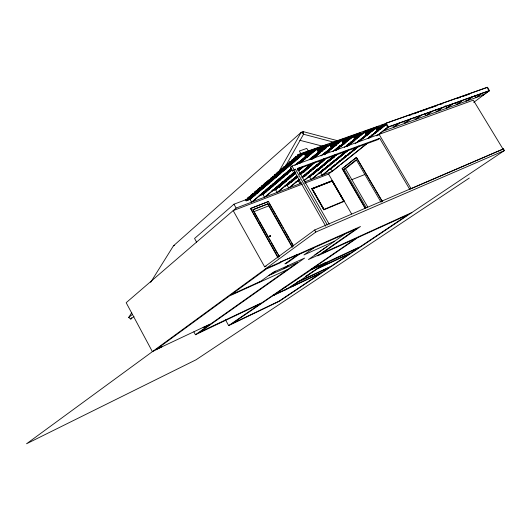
<?xml version="1.0" encoding="UTF-8"?>
<svg xmlns="http://www.w3.org/2000/svg" width="531" height="531" viewBox="0 0 531 531"><rect width="100%" height="100%" fill="white"/><g stroke="black" fill="none" stroke-linecap="round" stroke-linejoin="round"><path stroke-width="0.8" d="M270.246 236.487C270.299 234.742 269.808 237.742 269.622 236.076M269.934 236.534C268.434 235.983 271.387 236.72 269.403 236.348M269.801 236.149L270.299 235.797L270.312 236.454M270.359 236.408L270 236.222M285.22 166.661L303.546 134.243L303.247 131.628L301.216 132.305L173.451 245.833L150.631 282.366M278.304 172.595L301.216 132.305L303.546 134.243L333.972 142.248M131.761 312.573L128.688 317.492L130.805 319.085L131.681 317.684M302.013 132.723L303.247 131.628L337.643 140.722M247.871 198.952L233.959 204.209L194.558 238.465L196.57 242.116M291.207 168.533L251.601 202.165L236.122 208.072L126.166 302.697L152.397 351.661L161.889 346.836M247.705 198.727L245.561 199.822L246.132 200.837L250.021 199.364L304.767 152.941L306.5 155.955L296.723 164.252M251.754 197.884L247.858 199.357L247.287 198.342L249.431 197.24M253.486 196.397L249.59 197.871L249.019 196.855L251.17 195.747M255.232 194.904L251.329 196.37L250.758 195.355L252.915 194.246M257.807 193.092L253.081 194.87L252.504 193.848L255.438 192.448M258.756 191.89L254.84 193.357L254.263 192.335L256.433 191.226M260.529 190.37L256.612 191.837L256.035 190.815L258.205 189.7M262.314 188.844L258.391 190.31L257.814 189.282L259.991 188.166M264.106 187.31L260.183 188.77L259.599 187.742L261.783 186.627M265.912 185.764L261.982 187.231L261.398 186.195L263.582 185.073M268.547 183.912L263.788 185.677L263.203 184.642L265.394 183.52M269.549 182.657L265.606 184.118L265.022 183.076L267.219 181.954M272.204 180.779L267.438 182.545L266.847 181.502L269.051 180.374M270.876 178.801L268.686 179.923L269.277 180.965L273.226 179.511M272.728 177.208L270.531 178.336L271.129 179.378L275.908 177.619M274.593 175.608L272.39 176.737L272.987 177.785L276.943 176.332M278.815 174.726L274.852 176.179L274.255 175.13L276.465 173.995M280.7 173.113L276.731 174.566L276.133 173.511L278.344 172.376M282.592 171.493L278.622 172.94L278.025 171.885L281.012 170.471M284.497 169.867L280.527 171.314L279.923 170.252L282.14 169.117M286.415 168.227L282.432 169.668L281.828 168.612L284.058 167.471M288.34 166.581L284.357 168.022L283.746 166.96L286.76 165.533M290.278 164.922L286.289 166.362L285.678 165.294L287.915 164.152M292.223 163.256L288.233 164.69L287.623 163.621L289.866 162.473M294.181 161.577L290.191 163.017L289.574 161.942L292.601 160.515M293.789 159.101L291.539 160.256L292.156 161.324L296.152 159.891M298.137 158.198L294.134 159.632L293.51 158.55L295.774 157.395M300.128 156.492L296.119 157.926L295.501 156.844L298.541 155.41M302.132 154.78L298.117 156.207L297.499 155.125L298.203 154.521L385.765 123.477L386.349 124.473L386.747 124.154L369.337 137.814L370.061 137.549L369.49 136.573M246.132 200.837L251.442 198.534M247.858 199.357L252.358 197.359M249.59 197.871L254.92 195.567M251.329 196.37L255.849 194.373M253.081 194.87L258.431 192.561M254.84 193.357L259.38 191.359M256.612 191.837L261.975 189.527M258.391 190.31L263.768 188.001M260.183 188.77L265.56 186.461M261.982 187.231L267.372 184.914M263.788 185.677L269.19 183.361M265.606 184.118L270.193 182.106M267.438 182.545L272.854 180.228M269.277 180.965L273.877 178.954M271.129 179.378L276.558 177.062M272.987 177.785L277.6 175.768M274.852 176.179L280.302 173.856M276.731 174.566L281.364 172.548M278.622 172.94L284.092 170.624M280.527 171.314L286.003 168.991M282.432 169.668L287.921 167.345M284.357 168.022L289.853 165.699M286.289 166.362L291.791 164.033M288.233 164.69L294.592 161.643M290.191 163.017L295.707 160.687M292.156 161.324L297.685 159.001M294.134 159.632L299.67 157.302M296.119 157.926L301.668 155.596M298.117 156.207L303.679 153.877L304.767 152.941M327.381 225.031L295.409 169.216L292.548 170.995L290.43 167.292L291.964 165.977L473.313 100.153L503.043 149.138L503.441 148.872L504.45 150.538L279.485 301.183L228.662 325.583L225.496 319.828M294.864 165.426L306.5 155.955M291.406 168.765L252.417 201.853L264.498 197.247L294.891 171.705M259.148 195.906L262.931 194.472L291.944 169.92L287.331 171.606M300.274 162.864L317.359 148.826L319.071 151.793L309.951 159.453M307.834 156.877L301.489 159.579M316.974 149.145L317.359 148.826M292.548 170.995L295.409 169.216M278.158 258.132L250.552 208.451L268.44 201.528L293.537 245.88M297.426 169.575L299.325 167.975M309.108 159.758L319.071 151.793M295.09 171.925L265.314 196.928L277.122 192.421L296.889 175.987M297.625 169.801L299.53 168.201M277.122 192.421L275.576 189.7L295.249 173.225M298.422 170.564L303.5 166.316M312.387 158.869L330.335 144.226L332.028 147.147L322.848 154.773M278.908 187.277L286.528 180.898M289.7 178.243L295.415 173.458M298.588 170.803L299.862 169.741M312.56 159.108L320.18 152.736M323.983 149.543L326.525 147.419M327.793 146.357L330.335 144.226M299.438 173.863L311.558 163.787M321.003 155.928L332.028 147.147M297.048 176.219L277.912 192.122L288.711 188.001L299.457 179.146M299.603 174.095L312.361 163.488M298.024 176.305L287.178 185.312L288.711 188.001M300.579 174.188L315.261 162.001M324.195 154.587L342.223 140.005L343.902 142.885L334.683 150.479M291.141 182.365L293.059 180.779M294.333 179.724L296.252 178.131M303.274 172.31L309.022 167.544M310.296 166.482L311.578 165.42M324.341 154.833L332.645 147.95M333.919 146.888L336.475 144.771M337.756 143.709L342.223 140.005M268.44 201.528L250.32 208.643M128.688 317.492L132.524 314.319M252.776 209.851L268.009 203.831L292.163 246.53M324.102 158.829L301.98 177.062L305.816 175.575M332.844 151.627L343.902 142.885M298.966 179.896L289.488 187.708L300.028 183.68L301.303 182.644M302.132 177.288L324.262 159.061M300.028 183.68L298.508 181.018L299.776 179.976M302.312 177.892L325.775 158.59M335.287 150.764L353.819 135.883L355.485 138.73L346.219 146.29M130.805 319.085L133.998 316.463M304.973 176.04L306.241 174.991M307.515 173.949L309.414 172.389M312.586 169.781L315.122 167.69M318.295 165.088L323.372 160.913M336.057 150.485L339.86 147.352M341.134 146.31L346.205 142.142M353.819 135.883L349.378 139.534L342.389 142.029M303.845 180.567L335.612 154.607M344.393 147.432L355.485 138.73M303.964 180.799L335.745 154.846M304.489 181.98L311.146 179.438L309.633 176.803L337.026 154.455M347.221 146.144L365.189 131.841L366.835 134.655L357.536 142.189M312.925 174.447L314.837 172.887M316.111 171.845L322.483 166.648M347.34 146.39L349.252 144.83M350.526 143.788L354.987 140.151M311.146 179.438L346.896 150.465M355.199 143.742L366.835 134.655M347.015 150.711L311.889 179.153L331.676 171.599M368.341 138.379L377.966 130.646L376.326 127.858L358.956 141.578L359.693 141.312M372.696 130.792L366.417 133.44M374.76 129.126L373.864 129.849L365.368 132.883M375.935 128.177L376.326 127.858M388.738 126.922L388.035 127.181L489.449 90.642L487.511 87.237L386.216 123.119L385.035 124.068L381.125 125.455M386.203 123.238L487.551 87.303M357.336 146.895L322.051 175.257L320.551 172.648L348.469 150.067L346.132 150.923M367.598 138.644L377.966 130.646M322.782 174.978L358.717 146.111M328.589 169.608L330.78 168.778L358.81 146.264M381.052 128.728L377.202 130.5M304.721 183.215L328.57 174.082L367.074 143.343M339.355 165.705L332.273 171.354L330.78 168.778M340.643 164.676L366.397 144.127M376.698 135.903L387.643 127.168L489.449 90.642M377.972 135.226L388.38 126.922L386.216 123.119M388.752 126.942L383.714 130.958L393.624 127.38L398.675 123.378L399.372 123.126L394.314 127.128L404.702 123.378L409.766 119.395L410.45 119.15L405.385 123.132L415.547 119.462L420.625 115.499L421.302 115.254L416.224 119.216L426.161 115.625L431.245 111.689L431.922 111.444L426.831 115.386L436.555 111.875L441.653 107.952L442.303 107.72L437.205 111.636L446.724 108.198L451.828 104.302L452.458 104.076L447.354 107.972L456.673 104.607L461.778 100.724L462.401 100.505L457.297 104.381L466.417 101.089L472.132 96.994M311.79 188.697L332.247 180.673L344.194 201.362L332.147 180.746L311.79 188.697L323.903 209.805L344.194 201.362M312.188 188.897L332.194 181.044L343.809 201.163L332.094 181.117L312.188 188.897L323.956 209.42L343.809 201.163M503.043 149.138L409.706 189.282L379.685 138.292L378.085 139.553L297.314 169.25M283.74 268.739L288.373 265.414L304.588 258.099L199.842 332.121L262.38 302.484L355.87 238.459L317.578 255.876L356.301 228.888L294.619 256.387L296.544 254.893M365.175 208.417L342.123 168.685L356.407 157.388L382.366 201.408M342.123 168.685L356.633 157.302M366.224 207.681L343.969 169.343L356.235 159.685L381.066 202.271M343.969 169.343L345.515 168.752L356.493 160.11M472.139 97.007L467.028 100.87L475.968 97.638L481.079 93.801L481.683 93.582L476.572 97.425L483.27 95.003L488.971 90.947M323.956 209.42L312.281 188.824M323.903 209.805L311.889 188.618M473.705 102.39L488.985 90.96M302.411 184.098L233.175 210.608L264.637 266.814L314.664 229.996L503.441 148.872M504.45 150.538L315.826 232.04L26.55 443.763L196.052 359.786L469.311 178.038M258.936 282.552L273.339 272.204L288.087 265.639M296.55 255.524L284.941 263.867L287.331 262.799L298.96 254.455M271.029 274.494L275.715 271.135M314.113 247.698L303.938 254.94L334.649 241.167M204.541 326.738L203.134 327.733L209.772 324.6L195.441 334.742L193.875 331.855M344.964 233.939L308.425 259.553L319.589 254.475M411.087 188.671L379.088 134.336M244.492 311.312L244.837 311.405M228.662 325.583L260.967 303.453L195.441 334.742M311.989 269.084L313.018 268.567L274.082 294.878L286.8 288.871M273.983 295.263L275.742 294.061M285.18 289.972L300.161 280.58M322.483 264.597L325.291 262.865L312.155 268.971M306.181 276.054L324.414 263.661L311.232 269.794M299.066 281.284L317.405 268.819L349.922 253.645L331.311 266.117L297.254 282.087M325.311 263.456L358.916 247.612L351.502 252.583L317.107 268.633M321.574 266.549L327.919 262.241L323.439 264.325M293.57 285.977L295.05 284.974M317.963 274.461L319.456 273.458M272.768 295.369L274.666 294.473M308.226 275.098L305.298 276.618L307.529 275.576M284.092 287.616L286.003 286.72M260.701 281.284L231.124 294.725L266.323 269.005L279.903 262.951L281.815 261.451M411.857 212.546L321.706 253.513L360.476 226.518L265.706 268.726M287.689 269.476L229.392 295.993L156.081 349.571L211.185 323.605L297.579 262.48L268.659 275.569M315.593 254.528L314.949 254.82L326.904 246.596M280.381 262.088L297.937 254.276M264.637 266.814L266.111 266.164M351.934 179.631L364.95 174.467M173.451 245.833L174.692 245.349M268.812 205.849L253.818 211.71L253.128 210.475M268.009 203.831L253.008 209.659L279.419 256.586M261.498 193.908L266.104 192.169M274.56 188.976L279.943 186.945M286.859 184.33L289.933 183.168M309.148 175.914L313.761 174.168M320.678 171.553L323.711 170.411M331.762 167.371L333.222 166.814M260.13 194.718L264.67 192.999M272.41 190.078L277.786 188.04M286.236 184.848L289.309 183.686M297.765 180.494L300.068 179.617M308.518 176.425L311.591 175.263M320.047 172.071L322.35 171.194M331.125 167.882L332.585 167.325M259.759 195.388L264.358 193.649M272.038 190.742L276.644 188.996M285.094 185.797L288.93 184.343M297.38 181.151L299.683 180.281M307.363 177.374L311.199 175.92M318.879 173.013L321.912 171.865M329.95 168.825L332.134 167.995L331.59 167.066M271.427 191.253L276.027 189.514M284.477 186.315L287.543 185.153M295.223 182.246L299.059 180.792M307.502 177.593L310.575 176.431M318.248 173.524L321.282 172.376M275.576 189.7L276.372 189.401M298.508 181.018L299.265 180.732M309.633 176.803L310.376 176.524M265.4 190.237L269.954 188.532M278.483 185.326L283.103 183.587M291.579 180.401L294.659 179.246M303.135 176.06L306.221 174.898M313.921 172.004L317.007 170.849M325.483 167.663L327.793 166.794M336.588 163.488L338.055 162.937M249.019 196.855L251.329 195.985M265.009 190.928L269.629 189.189M277.328 186.295L282.718 184.264M290.417 181.37L294.267 179.923M313.516 172.675L316.595 171.52M325.065 168.334L327.342 167.477M336.866 163.893L337.583 163.621L337.039 162.685M263.635 191.737L268.182 190.025M276.704 186.819L281.324 185.08M289.017 182.179L292.866 180.732M302.106 177.254L303.646 176.677M312.885 173.199L315.195 172.329M322.888 169.429L325.968 168.267M334.026 165.234L336.223 164.411M247.287 198.342L249.597 197.472M262.493 192.707L267.863 190.682M275.556 187.782L280.939 185.75M287.862 183.142L292.481 181.403M311.71 174.155L314.79 172.993M321.713 170.385L325.523 168.944M332.844 166.183L335.041 165.36M261.876 193.231L266.423 191.518M275.702 188.014L279.552 186.567M287.238 183.666L291.851 181.921M311.08 174.666L313.39 173.796M321.846 170.61L324.886 169.462M332.937 166.422L335.114 165.599M254.263 192.335L256.586 191.465M270.345 186.401L274.978 184.669M281.928 182.067L288.877 179.465M295.827 176.869L297.367 176.292M307.409 172.535L311.266 171.095M319.762 167.915L322.848 166.761M329.797 164.159L332.851 163.024M340.929 159.997L343.112 159.181M269.715 186.932L273.518 185.511M282.067 182.312L286.694 180.58M295.19 177.4L297.506 176.531M306.765 173.066L309.082 172.197M317.571 169.024L321.434 167.577M329.154 164.69L331.463 163.82M339.541 160.8L342.462 159.705M252.504 193.848L254.05 193.271M267.04 188.485L273.186 186.182M280.899 183.295L286.295 181.27M294.015 178.376L297.871 176.929M306.354 173.75L309.44 172.595M316.383 169.993L320.239 168.546M327.959 165.652L331.005 164.51M339.077 161.49L340.544 160.939M267.173 188.731L272.556 186.713M280.268 183.819L285.665 181.794M293.377 178.907L296.464 177.746M304.177 174.858L308.033 173.411M316.516 170.225L319.602 169.07M327.308 166.176L330.355 165.035M338.426 162.008L340.61 161.192M250.758 195.355L252.298 194.777M266.018 189.713L270.578 188.001M279.107 184.795L284.503 182.77M291.439 180.168L296.066 178.429M303.772 175.535L306.852 174.38M314.564 171.48L319.184 169.747M326.89 166.853L329.167 165.997M337.231 162.971L338.698 162.42M274.368 182.624L279.771 180.613M288.287 177.447L292.156 176.007M299.896 173.126L303.765 171.686M312.281 168.519L315.374 167.365M323.89 164.198L326.213 163.336M333.953 160.455L337.046 159.307M345.137 156.293L348.064 155.205M257.814 189.282L260.137 188.419M273.186 183.62L278.589 181.609M287.098 178.443L291.745 176.71M300.247 173.544L304.117 172.104M311.08 169.508L314.949 168.068M322.682 165.187L325.775 164.033M333.514 161.152L336.568 160.01M344.659 156.997L346.126 156.453M272.556 184.164L277.129 182.458M285.685 179.266L290.324 177.54M300.38 173.79L301.927 173.212M309.659 170.332L314.299 168.599M322.032 165.718L324.348 164.856M332.857 161.683L335.911 160.541M344.002 157.528L346.192 156.711M256.035 190.815L258.358 189.945M272.144 184.874L276.777 183.142M284.51 180.255L289.919 178.237M299.962 174.487L301.508 173.909M309.241 171.028L312.328 169.874M320.83 166.701L324.693 165.254M330.879 162.951L334.703 161.524M342.05 158.776L344.977 157.687L344.427 156.738M270.75 185.691L275.317 183.985M284.643 180.507L288.506 179.06M308.597 171.559L311.684 170.405M320.18 167.232L322.503 166.362M330.229 163.475L334.052 162.048M341.4 159.307L343.603 158.484M263.203 184.642L265.533 183.779M278.669 178.967L284.085 176.962M291.844 174.088L295.721 172.655M304.25 169.495L308.903 167.776M315.885 165.194L320.538 163.468M327.521 160.886L331.397 159.446M339.156 156.579L342.216 155.444M350.327 152.443L351.801 151.899M278.018 179.518L283.435 177.513M291.194 174.639L295.847 172.914M304.376 169.754L307.476 168.606M316.005 165.446L319.104 164.298M327.634 161.139L330.733 159.99M338.486 157.116L341.552 155.981M349.657 152.981L351.854 152.165M261.398 186.195L263.721 185.332M276.83 180.527L281.417 178.828M289.992 175.648L295.415 173.63M303.168 170.756L307.044 169.323M314.79 166.449L318.666 165.008M325.642 162.42L329.512 160.986M338.041 157.82L340.325 156.977M348.429 153.97L349.896 153.426M276.186 181.071L280.773 179.372M289.349 176.186L293.995 174.467M301.741 171.586L305.617 170.152M313.363 167.272L317.233 165.838M324.985 162.957L328.078 161.809M336.601 158.65L338.924 157.787M347.759 154.508L349.232 153.957M259.599 187.742L261.922 186.879M275.005 182.08L280.414 180.069M288.93 176.903L293.577 175.177M300.546 172.588L305.962 170.57M312.155 168.267L317.578 166.256M324.547 163.661L327.64 162.513M336.156 159.346L338.439 158.497M345.064 156.034L348.728 154.674L348.177 153.724M266.847 181.502L269.184 180.646M283.136 175.542L287.795 173.823M297.898 170.099L301.004 168.951M308.776 166.09L312.659 164.656M319.655 162.081L324.315 160.362M331.311 157.787L334.417 156.638M342.966 153.492L346.033 152.357M353.414 149.642L356.347 148.554M281.715 176.378L287.145 174.374M298.017 170.365L299.57 169.794M307.336 166.926L311.219 165.493M319.768 162.347L322.875 161.198M331.417 158.046L334.523 156.897M342.289 154.036L344.619 153.174M352.737 150.18L354.954 149.364M265.022 183.076L267.352 182.219M280.514 177.4L285.937 175.396M306.898 167.657L310.781 166.223M318.54 163.356L322.423 161.922M329.412 159.34L334.065 157.621M341.055 155.039L344.121 153.904M352.232 150.91L354.429 150.1M279.864 177.951L284.457 176.252M293.046 173.079L295.375 172.217M307.018 167.915L309.341 167.053M318.653 163.614L320.983 162.751M328.742 159.884L331.848 158.736M340.384 155.583L342.714 154.72M351.562 151.448L353.759 150.638M286.109 172.648L290.716 170.955M379.685 138.292L297.307 168.519L329.24 224.228M286.216 172.927L290.059 171.513M298.668 168.354L303.34 166.634M311.896 163.495L315.009 162.353M323.571 159.207L325.125 158.636M334.464 155.205L336.793 154.348M269.463 179.637L271.022 179.066M284.231 174.241L288.837 172.548M297.446 169.382L302.112 167.663M310.668 164.517L313.775 163.375M322.33 160.229L324.667 159.373M333.999 155.941L336.329 155.079M344.885 151.932L347.214 151.076M355.339 148.089L357.555 147.273M283.574 174.799L288.18 173.106M297.566 169.648L302.225 167.935M310.004 165.075L313.887 163.641M321.66 160.78L324.773 159.639M334.099 156.2L336.435 155.344M344.207 152.483L347.274 151.355M354.662 148.634L356.878 147.817M276.133 173.511L278.456 172.668M274.255 175.13L276.578 174.281M289.893 169.429L291.433 168.871M289.992 169.721L291.532 169.157M287.994 171.042L291.838 169.635M279.923 170.252L282.246 169.409M297.187 163.986L301.117 162.559M310.37 159.2L314.996 157.528M323.479 154.448L326.565 153.326M335.048 150.253L338.134 149.131M346.617 146.058L348.927 145.215M310.456 159.499L312.766 158.656M335.127 150.538L336.667 149.981M346.69 146.344L348.236 145.779M290.43 167.292L291.731 166.814M278.025 171.885L280.348 171.042M283.746 166.96L286.083 166.117M300.307 160.959L305.013 159.26M313.509 156.194L318.142 154.521M326.645 151.454L329.731 150.339M337.457 147.552L341.32 146.158M349.046 143.363L353.679 141.691M360.629 139.182L363.689 138.08M371.116 135.398L373.346 134.595M298.847 161.822L303.486 160.15M312.049 157.057L316.682 155.377M325.178 152.311L329.034 150.917M336.76 148.122L339.847 147.007M348.343 143.941L351.436 142.826M359.925 139.753L362.242 138.916M371.149 135.697L373.366 134.901M281.828 168.612L284.158 167.769M297.579 162.898L303.055 160.92M310.774 158.125L316.177 156.167M323.897 153.373L329.3 151.421M335.473 149.184L339.336 147.791M347.055 144.996L350.911 143.596M358.631 140.808L361.684 139.699M369.111 137.011L372.058 135.943L371.488 134.967M296.902 163.475L301.535 161.796M310.091 158.703L315.494 156.745M323.206 153.95L327.063 152.55M334.782 149.755L338.639 148.361M346.358 145.567L349.444 144.445M357.927 141.372L360.987 140.264M369.145 137.31L370.631 136.772M304.748 156.811L309.4 155.138M317.983 152.065L322.629 150.399M331.921 147.067L335.015 145.952M343.53 142.899L345.854 142.069M354.369 139.009L357.469 137.901M365.978 134.847L369.045 133.746M376.486 131.077L378.716 130.281M287.623 163.621L289.176 163.063M304.236 157.621L308.956 155.928M317.465 152.868L322.881 150.923M329.844 148.421L333.714 147.034M342.223 143.974L345.323 142.866M353.055 140.084L356.925 138.697M364.664 135.916L367.731 134.814M375.165 132.139L378.118 131.077M303.546 158.211L307.422 156.818M316.768 153.459L320.638 152.065M329.147 149.005L333.01 147.618M341.519 144.558L344.612 143.443M352.352 140.662L355.445 139.553M363.954 136.494L367.014 135.392M374.448 132.717L377.408 131.655M285.678 165.294L287.238 164.736M315.48 154.541L320.12 152.868M328.623 149.802L332.492 148.414M339.448 145.906L344.088 144.233M351.044 141.731L354.137 140.615M362.64 137.556L365.706 136.454M373.877 133.507L376.094 132.71L375.517 131.728M301.575 159.884L305.444 158.49M314.79 155.118L318.653 153.731M327.926 150.386L330.249 149.55M338.745 146.483L342.614 145.089M350.341 142.308L354.204 140.914M361.936 138.126L364.253 137.29M374.654 133.54L375.377 133.281M304.854 154.806L313.403 151.753M318.122 150.074L326.651 147.027M330.528 145.647L339.057 142.6M342.933 141.219L350.686 138.452M354.562 137.064L361.545 134.575M365.421 133.195L373.14 130.434M376.864 129.106L383.555 126.723M366.324 133.188L368.66 132.358M305.883 155.079L312.945 152.556M318.368 150.618L326.114 147.85M330.767 146.184L338.519 143.416M354.788 137.595L360.994 135.378M377.023 129.65L382.214 127.792M292.315 159.977L293.875 159.419M305.962 155.397L311.398 153.452M318.434 150.937L325.41 148.441M330.833 146.496L336.256 144.558M343.232 142.062L347.878 140.403M354.077 138.186L359.5 136.241M366.47 133.746L370.346 132.358M377.043 129.962L381.49 128.376M289.574 161.942L291.134 161.384M305.444 156.22L310.94 154.249M318.686 151.474L324.879 149.251M331.848 146.755L336.495 145.089M343.464 142.593L347.34 141.206M355.08 138.432L358.956 137.044M365.925 134.542L369.762 133.168M344.632 139.029L346.975 138.193M375.882 127.925L378.225 127.088M304.455 153.598L386.349 124.473M295.501 156.844L297.845 156.008M305.305 153.651L315.421 150.047M317.04 149.47L328.676 145.328M330.229 144.777L340.318 141.186M341.871 140.635L352.73 136.766M354.283 136.215L363.596 132.896M365.149 132.345L375.205 128.767M375.948 128.502L384.895 125.316M347.287 139.042L349.63 138.206M304.781 154.488L314.949 150.857M317.279 150.027L328.138 146.158M330.461 145.328L339.774 142.009M342.873 140.901L351.403 137.861M353.732 137.031L363.038 133.712M376.844 128.787L384.278 126.139L383.694 125.15M293.51 158.55L295.853 157.72M297.499 155.125L327.979 144.313M329.545 143.755L344.393 138.485M345.953 137.934L360.808 132.664M363.934 131.555L378.782 126.285M409.175 115.519L411.352 114.742M413.536 113.973L418.627 112.167M420.844 111.377L427.74 108.935M429.944 108.151L436.694 105.755M440.345 104.461L442.542 103.678M457.516 98.368L459.069 97.817M459.853 97.538L460.477 97.319M462.76 96.509L469.616 94.073M270.173 236.494C271.759 235.83 268.58 235.293 270.325 236.547M299.803 140.284L322.928 146.271M487.611 88.438L489.111 90.901M482.148 93.157L483.27 95.003M474.833 95.779L475.968 97.638M465.282 99.204L466.417 101.089M455.525 102.709L456.673 104.607M445.184 105.636L446.724 108.198M435.387 109.93L436.555 111.875M424.986 113.661L426.161 115.625M414.359 117.47L415.547 119.462M403.507 121.367L404.702 123.378M392.422 125.343L393.624 127.38M386.017 124.413L387.643 127.168M375.583 128.124L377.222 130.911M364.425 132.113L366.078 134.927M353.042 136.155L354.708 139.009M356.407 157.388L382.147 201.501M350.062 152.205L350.619 153.154M341.426 140.284L343.106 143.171M345.515 168.752L367.744 207.03M329.519 144.518L331.218 147.439M342.349 168.599L364.983 207.614M316.516 149.125L318.228 152.092M328.57 174.082L351.602 213.953M308.352 151.162L306.765 148.408L299.351 151.016L300.944 153.791M303.924 153.24L305.664 156.253M298.203 154.521L298.827 155.603M296.198 156.24L296.822 157.322M294.207 157.953L294.831 159.034M292.229 159.658L292.846 160.734M290.265 161.351L290.875 162.426M291.964 165.977L294.094 169.694M293.862 170.517L325.755 226.219M288.306 163.037L288.917 164.106M286.362 164.71L286.972 165.778M284.424 166.376L285.034 167.438M282.505 168.028L283.109 169.09M280.587 169.674L281.198 170.736M314.664 229.996L315.826 232.04M278.689 171.314L279.293 172.369M276.797 172.94L277.394 173.995M274.912 174.56L275.516 175.615M273.04 176.173L273.638 177.221M271.182 177.772L271.779 178.821M269.33 179.365L269.927 180.407M267.491 180.952L268.082 181.994M265.659 182.525L266.25 183.567M263.841 184.091L264.431 185.127M262.029 185.651L262.613 186.686M260.23 187.204L260.814 188.233M269.011 203.154L275.085 213.88M275.894 215.314L281.961 226.04M282.771 227.467L283.581 228.901M284.39 230.328L288.837 238.193M289.647 239.627L290.457 241.054M291.267 242.488L293.291 246.059M262.931 194.472L264.498 197.247M267.777 204.023L292.302 247.386M258.438 188.744L259.022 189.773M256.659 190.277L257.236 191.299M254.887 191.804L255.464 192.826M253.121 193.317L253.699 194.339M251.369 194.824L251.946 195.846M249.63 196.331L250.201 197.346M250.021 199.364L251.601 202.165M247.891 197.817L248.462 198.833M254.628 213.137L258.65 220.292M259.46 221.726L268.719 238.18M269.522 239.614L270.332 241.047M271.135 242.475L277.175 253.207M277.978 254.641L278.788 256.068M246.165 199.304L246.736 200.313M250.552 208.451L277.998 257.236M233.959 204.209L236.122 208.072M272.622 295.873L231.788 323.817L279.021 301.157L321.003 273.027L272.622 295.873M357.834 237.563L311.312 269.396L360.576 246.503L407.908 214.783L357.834 237.563M297.526 282.326L290.384 287.178L322.496 272.018L329.751 267.159L297.526 282.326"/></g></svg>
